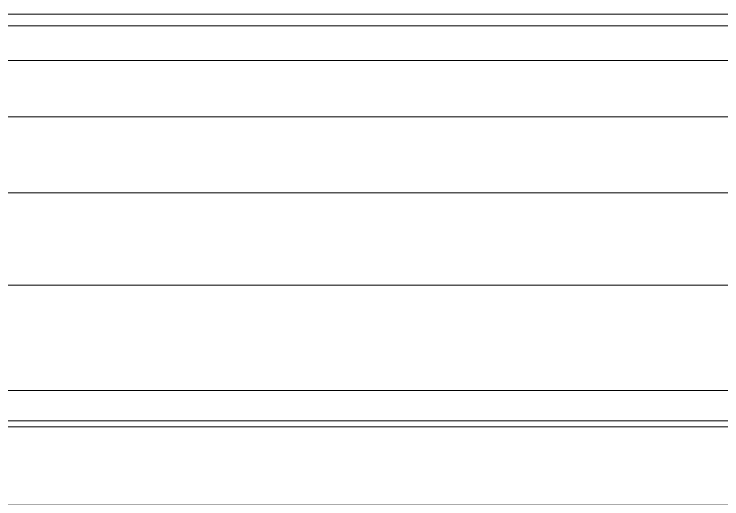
# Model space of a CAD drawing. Header units: millimetres. Extents: x -40035 to 35850, y -22604 to 20487.
# Drawn here: x 11503.9 to 11736.1, y 19041.9 to 19200.8 of the extents above; entities that cross this region are included whole.
import ezdxf

# ---------------------------------------------------------------- set-up
doc = ezdxf.new("R2010")
doc.units = ezdxf.units.MM
doc.layers.add('A-GLAZ', color=151, linetype='Continuous', lineweight=9)
doc.layers.add('A-WALL', color=113, linetype='Continuous', lineweight=9)

# ---------------------------------------------------------------- blocks, each defined once
blk = doc.blocks.new('Fenster 1-flg - mit Anschlag - 3_20 x 1_90-976053-_3D_')
at = {"layer": 'A-GLAZ'}
mesh = blk.add_polyface(dxfattribs=at)
corners = [(-1570, -9.82, 1018), (1530, -9.82, 1018), (1530, -148, 998.36), (-1570, -148, 998.36)]
mesh.append_faces([[corners[k] for k in face] for face in [(2, 3, 0, 1)]])
mesh = blk.add_polyface(dxfattribs=at)
corners = [(-1570, -150, 1000), (1530, -150, 1000), (1530, -10.02, 1020), (-1570, -10.02, 1020)]
mesh.append_faces([[corners[k] for k in face] for face in [(3, 0, 1, 2)]])
mesh = blk.add_polyface(dxfattribs=at)
corners = [(-1570, -148, 990), (1530, -148, 990), (1530, -150, 990), (-1570, -150, 990)]
mesh.append_faces([[corners[k] for k in face] for face in [(3, 0, 1, 2)]])
mesh = blk.add_polyface(dxfattribs=at)
corners = [(-1570, -148, 998.36), (1530, -148, 998.36), (1530, -148, 990), (-1570, -148, 990)]
mesh.append_faces([[corners[k] for k in face] for face in [(2, 3, 0, 1)]])
mesh = blk.add_polyface(dxfattribs=at)
corners = [(-1570, -150, 990), (1530, -150, 990), (1530, -150, 1000), (-1570, -150, 1000)]
mesh.append_faces([[corners[k] for k in face] for face in [(3, 0, 1, 2)]])

msp = doc.modelspace()

# ---------------------------------------------------------------- block references
at = {"layer": 'A-GLAZ', "rotation": 180}
msp.add_blockref('Fenster 1-flg - mit Anschlag - 3_20 x 1_90-976053-_3D_', (12160.96, 18917.45, 4500), dxfattribs=at)

# ---------------------------------------------------------------- meshes
at = {"layer": 'A-WALL'}
mesh = msp.add_polyface(dxfattribs=at)
corners = [(-34031.61, 19200.81, 9300), (-34027.76, 19196.97, 9339.02), (-34016.38, 19185.58, 9376.54), (-33997.9, 19167.1, 9411.11), (-33973.03, 19142.23, 9441.42), (-33942.72, 19111.92, 9466.29), (-33908.14, 19077.35, 9484.78), (-33870.63, 19039.83, 9496.16), (-33831.61, 19000.81, 9500), (22143.39, 19000.81, 9500), (22182.41, 19039.83, 9496.16), (22219.93, 19077.35, 9484.78), (22254.51, 19111.92, 9466.29), (22284.81, 19142.23, 9441.42), (22309.69, 19167.1, 9411.11), (22328.17, 19185.58, 9376.54), (22339.55, 19196.97, 9339.02), (22343.39, 19200.81, 9300)]
mesh.append_faces([[corners[k] for k in face] for face in [(9, 10, 7, 8)]], dxfattribs={"vtx1": -1})
mesh.append_faces([[corners[k] for k in face] for face in [(10, 11, 6, 7), (11, 12, 5, 6), (4, 5, 12, 13), (14, 15, 2, 3), (15, 16, 1, 2), (3, 4, 13, 14)]], dxfattribs={"vtx1": -1, "vtx3": -1})
mesh.append_faces([[corners[k] for k in face] for face in [(16, 17, 0, 1)]], dxfattribs={"vtx3": -1})
mesh = msp.add_polyface(dxfattribs=at)
corners = [(-34031.61, 19200.81, 8200), (-34031.61, 19200.81, 9300), (22343.39, 19200.81, 9300), (22343.39, 19200.81, 8200)]
mesh.append_faces([[corners[k] for k in face] for face in [(0, 1, 2, 3)]])
mesh = msp.add_polyface(dxfattribs=at)
corners = [(-33831.61, 19000.81, 8000), (-33870.63, 19039.83, 8003.84), (-33908.14, 19077.35, 8015.22), (-33942.72, 19111.92, 8033.71), (-33973.03, 19142.23, 8058.58), (-33997.9, 19167.1, 8088.89), (-34016.38, 19185.58, 8123.46), (-34027.76, 19196.97, 8160.98), (-34031.61, 19200.81, 8200), (22343.39, 19200.81, 8200), (22339.55, 19196.97, 8160.98), (22328.17, 19185.58, 8123.46), (22309.69, 19167.1, 8088.89), (22284.81, 19142.23, 8058.58), (22254.51, 19111.92, 8033.71), (22219.93, 19077.35, 8015.22), (22182.41, 19039.83, 8003.84), (22143.39, 19000.81, 8000)]
mesh.append_faces([[corners[k] for k in face] for face in [(0, 1, 16, 17)]], dxfattribs={"vtx1": -1})
mesh.append_faces([[corners[k] for k in face] for face in [(10, 11, 6, 7), (11, 12, 5, 6), (4, 5, 12, 13), (13, 14, 3, 4), (14, 15, 2, 3), (15, 16, 1, 2)]], dxfattribs={"vtx1": -1, "vtx3": -1})
mesh.append_faces([[corners[k] for k in face] for face in [(8, 9, 10, 7)]], dxfattribs={"vtx2": -1})

doc.saveas('drawing.dxf')
